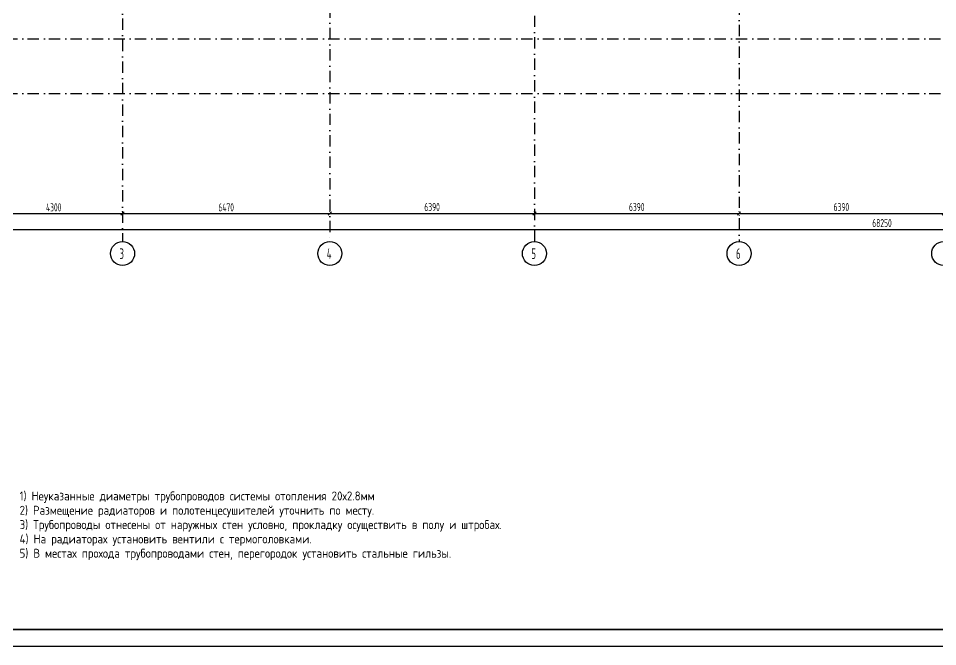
# Model space of a CAD drawing. Extents: x -1560602 to 321118, y -2308202 to -430103.
# Drawn here: x -1544569 to -1515866, y -2308202 to -2288578 of the extents above; entities that cross this region are included whole.
import ezdxf

# ---------------------------------------------------------------- set-up
doc = ezdxf.new("R2010")
doc.units = 0
doc.header["$MEASUREMENT"] = 0
doc.header["$PDSIZE"] = -5
doc.linetypes.add('Dot & Dashed', pattern=[670.277762, 352.777767, -176.388884, 0, -141.111112])
doc.linetypes.add('Штрихпунктирная', pattern=[0.670278, 0.352778, -0.176389, 0, -0.141111])
doc.layers.get('0').update_dxf_attribs({"color": 255, "linetype": 'CONTINUOUS'})
doc.layers.get('Defpoints').update_dxf_attribs({"linetype": 'CONTINUOUS'})
doc.layers.add('Оси', color=253, linetype='Dot & Dashed')
doc.layers.add('РАЗМЕРЫ', color=255, linetype='CONTINUOUS')
doc.styles.add('GOST 2.304', font='CS_Gost2304.shx', dxfattribs={"width": 0.7})
doc.styles.get("Standard").update_dxf_attribs({"font": 'spds.shx', "width": 0.7, "height": 250})
doc.styles.add('СГЕНЕРИР_СТИЛЬ_1', font='')
doc.styles.get('СГЕНЕРИР_СТИЛЬ_1').set_extended_font_data('GOST_type_A')
doc.dimstyles.new('SPDS', dxfattribs={"dimscale": 100, "dimtxt": 2.5, "dimasz": 1, "dimexe": 0.75, "dimexo": 0.625, "dimtad": 1, "dimdec": 0, "dimtxsty": 'GOST 2.304', "dimblk": 'OBLIQUE', "dimcen": 2.5, "dimdle": 1, "dimadec": 0, "dimazin": 2, "dimtfac": 0.75, "dimtdec": 0, "dimtmove": 0, "dimatfit": 0, "dimfxl": 1, "dimtolj": 1, "dimarcsym": 1})

# ---------------------------------------------------------------- blocks, each defined once
blk = doc.blocks.new('ARROWHEAD_6')
at = {"color": 0, "linetype": 'Continuous', "lineweight": 0}
for p, q in [((0, 0), (-1, 0)), ((-0.5, -0.5), (0.5, 0.5))]:
    blk.add_line(p, q, dxfattribs=at)
blk = doc.blocks.new('_Oblique')
at = {"color": 0, "linetype": 'ByBlock', "lineweight": -2}
blk.add_line((-0.5, -0.5), (0.5, 0.5), dxfattribs=at)
blk = doc.blocks.new('*D197')
at = {"layer": 'Defpoints', "color": 0, "transparency": 16777216}
for p in [(-1545616, -2294674), (-1541316, -2294674), (-1541316, -2294674)]:
    blk.add_point(p, dxfattribs=at)
at = {"layer": 'РАЗМЕРЫ', "color": 0, "lineweight": -2, "transparency": 16777216}
for p, q in [((-1545716, -2294674), (-1541216, -2294674)), ((-1545616, -2294612), (-1545616, -2294599)), ((-1541316, -2294737), (-1541316, -2294749))]:
    blk.add_line(p, q, dxfattribs=at)
at = {"layer": 'РАЗМЕРЫ', "color": 0, "lineweight": -2, "transparency": 16777216, "xscale": 100, "yscale": 100, "zscale": 100, "rotation": 180}
blk.add_blockref('_Oblique', (-1545616, -2294674), dxfattribs=at)
at = {"layer": 'РАЗМЕРЫ', "color": 0, "lineweight": -2, "transparency": 16777216, "xscale": 100, "yscale": 100, "zscale": 100}
blk.add_blockref('_Oblique', (-1541316, -2294674), dxfattribs=at)
at = {"layer": 'РАЗМЕРЫ', "color": 0, "transparency": 16777216, "insert": (-1543466, -2294482), "char_height": 250, "attachment_point": 5}
blk.add_mtext('\\A1;4300', dxfattribs=at)
blk = doc.blocks.new('*D198')
at = {"layer": 'Defpoints', "color": 0, "transparency": 16777216}
for p in [(-1541316, -2294674), (-1534846, -2294674), (-1534846, -2294674)]:
    blk.add_point(p, dxfattribs=at)
at = {"layer": 'РАЗМЕРЫ', "color": 0, "lineweight": -2, "transparency": 16777216}
for p, q in [((-1541416, -2294674), (-1534746, -2294674)), ((-1541316, -2294612), (-1541316, -2294599)), ((-1534846, -2294612), (-1534846, -2294599))]:
    blk.add_line(p, q, dxfattribs=at)
at = {"layer": 'РАЗМЕРЫ', "color": 0, "lineweight": -2, "transparency": 16777216, "xscale": 100, "yscale": 100, "zscale": 100, "rotation": 180}
blk.add_blockref('_Oblique', (-1541316, -2294674), dxfattribs=at)
at = {"layer": 'РАЗМЕРЫ', "color": 0, "lineweight": -2, "transparency": 16777216, "xscale": 100, "yscale": 100, "zscale": 100}
blk.add_blockref('_Oblique', (-1534846, -2294674), dxfattribs=at)
at = {"layer": 'РАЗМЕРЫ', "color": 0, "transparency": 16777216, "insert": (-1538081, -2294480), "char_height": 250, "attachment_point": 5}
blk.add_mtext('\\A1;6470', dxfattribs=at)
blk = doc.blocks.new('*D199')
at = {"layer": 'Defpoints', "color": 0, "transparency": 16777216}
for p in [(-1534846, -2294674), (-1528456, -2294674), (-1528456, -2294674)]:
    blk.add_point(p, dxfattribs=at)
at = {"layer": 'РАЗМЕРЫ', "color": 0, "lineweight": -2, "transparency": 16777216}
for p, q in [((-1534946, -2294674), (-1528356, -2294674)), ((-1534846, -2294612), (-1534846, -2294599)), ((-1528456, -2294737), (-1528456, -2294749))]:
    blk.add_line(p, q, dxfattribs=at)
at = {"layer": 'РАЗМЕРЫ', "color": 0, "lineweight": -2, "transparency": 16777216, "xscale": 100, "yscale": 100, "zscale": 100, "rotation": 180}
blk.add_blockref('_Oblique', (-1534846, -2294674), dxfattribs=at)
at = {"layer": 'РАЗМЕРЫ', "color": 0, "lineweight": -2, "transparency": 16777216, "xscale": 100, "yscale": 100, "zscale": 100}
blk.add_blockref('_Oblique', (-1528456, -2294674), dxfattribs=at)
at = {"layer": 'РАЗМЕРЫ', "color": 0, "transparency": 16777216, "insert": (-1531651, -2294472), "char_height": 250, "attachment_point": 5}
blk.add_mtext('\\A1;6390', dxfattribs=at)
blk = doc.blocks.new('*D200')
at = {"layer": 'Defpoints', "color": 0, "transparency": 16777216}
for p in [(-1528456, -2294674), (-1522066, -2294674), (-1522066, -2294674)]:
    blk.add_point(p, dxfattribs=at)
at = {"layer": 'РАЗМЕРЫ', "color": 0, "lineweight": -2, "transparency": 16777216}
for p, q in [((-1528556, -2294674), (-1521966, -2294674)), ((-1528456, -2294612), (-1528456, -2294599)), ((-1522066, -2294612), (-1522066, -2294599))]:
    blk.add_line(p, q, dxfattribs=at)
at = {"layer": 'РАЗМЕРЫ', "color": 0, "lineweight": -2, "transparency": 16777216, "xscale": 100, "yscale": 100, "zscale": 100, "rotation": 180}
blk.add_blockref('_Oblique', (-1528456, -2294674), dxfattribs=at)
at = {"layer": 'РАЗМЕРЫ', "color": 0, "lineweight": -2, "transparency": 16777216, "xscale": 100, "yscale": 100, "zscale": 100}
blk.add_blockref('_Oblique', (-1522066, -2294674), dxfattribs=at)
at = {"layer": 'РАЗМЕРЫ', "color": 0, "transparency": 16777216, "insert": (-1525261, -2294472), "char_height": 250, "attachment_point": 5}
blk.add_mtext('\\A1;6390', dxfattribs=at)
blk = doc.blocks.new('*D201')
at = {"layer": 'Defpoints', "color": 0, "transparency": 16777216}
for p in [(-1522066, -2294674), (-1515676, -2294674), (-1515676, -2294674)]:
    blk.add_point(p, dxfattribs=at)
at = {"layer": 'РАЗМЕРЫ', "color": 0, "lineweight": -2, "transparency": 16777216}
for p, q in [((-1522166, -2294674), (-1515576, -2294674)), ((-1522066, -2294737), (-1522066, -2294749)), ((-1515676, -2294612), (-1515676, -2294599))]:
    blk.add_line(p, q, dxfattribs=at)
at = {"layer": 'РАЗМЕРЫ', "color": 0, "lineweight": -2, "transparency": 16777216, "xscale": 100, "yscale": 100, "zscale": 100, "rotation": 180}
blk.add_blockref('_Oblique', (-1522066, -2294674), dxfattribs=at)
at = {"layer": 'РАЗМЕРЫ', "color": 0, "lineweight": -2, "transparency": 16777216, "xscale": 100, "yscale": 100, "zscale": 100}
blk.add_blockref('_Oblique', (-1515676, -2294674), dxfattribs=at)
at = {"layer": 'РАЗМЕРЫ', "color": 0, "transparency": 16777216, "insert": (-1518871, -2294472), "char_height": 250, "attachment_point": 5}
blk.add_mtext('\\A1;6390', dxfattribs=at)
blk = doc.blocks.new('*D214')
at = {"layer": 'Defpoints', "color": 0, "transparency": 16777216}
for p in [(-1551726, -2295174), (-1483476, -2295174), (-1483476, -2295174)]:
    blk.add_point(p, dxfattribs=at)
at = {"layer": 'РАЗМЕРЫ', "color": 0, "lineweight": -2, "transparency": 16777216}
for p, q in [((-1551726, -2295111), (-1551726, -2295099)), ((-1483476, -2295111), (-1483476, -2295099)), ((-1551826, -2295174), (-1483376, -2295174))]:
    blk.add_line(p, q, dxfattribs=at)
at = {"layer": 'РАЗМЕРЫ', "color": 0, "lineweight": -2, "transparency": 16777216, "xscale": 100, "yscale": 100, "zscale": 100, "rotation": 180}
blk.add_blockref('_Oblique', (-1551726, -2295174), dxfattribs=at)
at = {"layer": 'РАЗМЕРЫ', "color": 0, "lineweight": -2, "transparency": 16777216, "xscale": 100, "yscale": 100, "zscale": 100}
blk.add_blockref('_Oblique', (-1483476, -2295174), dxfattribs=at)
at = {"layer": 'РАЗМЕРЫ', "color": 0, "transparency": 16777216, "insert": (-1517601, -2294972), "char_height": 250, "attachment_point": 5}
blk.add_mtext('\\A1;68250', dxfattribs=at)

msp = doc.modelspace()

# ---------------------------------------------------------------- linework, layer by layer
at = {"color": 0, "lineweight": 35, "ltscale": 100}
msp.add_line((-1477001.6, -2307671.1), (-1558501.6, -2307671.1), dxfattribs=at)
at = {"layer": 'Defpoints', "color": 0, "linetype": 'Continuous', "ltscale": 100}
msp.add_line((-1476440.2, -2308202.4), (-1560601.6, -2308202.4), dxfattribs=at)
at = {"layer": 'Оси', "color": 0, "linetype": 'Штрихпунктирная', "lineweight": -3, "ltscale": 1000}
for p, q in [((-1522065.7, -2269343.9), (-1522065.7, -2295548.9)), ((-1528455.7, -2270393.9), (-1528455.7, -2295548.9)), ((-1534845.7, -2271443.9), (-1534845.7, -2295548.9)), ((-1541315.7, -2272493.9), (-1541315.7, -2295548.9)), ((-1556351.1, -2289213.9), (-1478850.7, -2289213.9)), ((-1556351.1, -2290923.9), (-1478850.7, -2290923.9))]:
    msp.add_line(p, q, dxfattribs=at)
at = {"layer": 'Оси', "color": 0, "linetype": 'Continuous'}
for p, q in [((-1545615.6, -2294674.4), (-1541315.9, -2294674.4)), ((-1541315.6, -2294674.4), (-1534845.9, -2294674.4)), ((-1534845.6, -2294674.4), (-1528455.9, -2294674.4)), ((-1528455.6, -2294674.4), (-1522065.9, -2294674.4)), ((-1522065.6, -2294674.4), (-1515675.9, -2294674.4)), ((-1551725.6, -2295173.9), (-1483475.9, -2295173.9))]:
    msp.add_line(p, q, dxfattribs=at)
at = {"layer": 'Оси', "color": 0, "linetype": 'Continuous', "ltscale": 100}
for centre in [(-1541315.7, -2295923.9), (-1534845.7, -2295923.9), (-1528455.7, -2295923.9), (-1522065.7, -2295923.9), (-1515675.7, -2295923.9)]:
    msp.add_circle(centre, 375, dxfattribs=at)

# ---------------------------------------------------------------- block references
at = {"layer": 'Оси', "color": 0, "xscale": 0.1425, "yscale": 0.1425, "zscale": 0.1425}
for p in [(-1534845.7, -2294674.4), (-1528455.7, -2294674.4), (-1522065.7, -2294674.4)]:
    msp.add_blockref('ARROWHEAD_6', p, dxfattribs=at)
at = {"layer": 'Оси', "color": 0, "xscale": 0.1425, "yscale": 0.1425, "zscale": 0.1425, "rotation": 180}
for p in [(-1534845.7, -2294674.4), (-1528455.7, -2294674.4), (-1522065.7, -2294674.4)]:
    msp.add_blockref('ARROWHEAD_6', p, dxfattribs=at)

# ---------------------------------------------------------------- texts
at = {"color": 0, "lineweight": -3, "insert": (-1544531.3, -2303356.2), "char_height": 279.329, "width": 25418.482, "attachment_point": 1, "line_spacing_factor": 0.961203}
msp.add_mtext('{\\W1.1;1) Неуказанные диаметры трубопроводов системы отопления 20х2.8мм\\P2) Размещение радиаторов и полотенцесушителей уточнить по месту.\\P3) Трубопроводы отнесены от наружных стен условно, прокладку осуществить в полу и штробах.\\P4) На радиаторах установить вентили с термоголовками.\\P5) В местах прохода трубопроводами стен, перегородок установить стальные гильзы.}', dxfattribs=at)
at = {"layer": 'Оси', "color": 0, "linetype": 'Continuous', "width": 0.7}
for s, p in [('3', (-1541409.4, -2296091.3)), ('4', (-1534939.4, -2296091.3)), ('5', (-1528549.4, -2296091.3)), ('6', (-1522159.4, -2296091.3))]:
    msp.add_text(s, height=330, dxfattribs=at).set_placement(p)
at = {"layer": 'Оси', "color": 0, "ltscale": 100, "char_height": 0.23, "attachment_point": 5, "style": 'СГЕНЕРИР_СТИЛЬ_1'}
for s, insert in [('\\A1;4300000', (-1543465.7, -2294674.2)), ('\\A1;6470000', (-1538080.7, -2294674.2)), ('\\A1;6390000', (-1531650.7, -2294674.2)), ('\\A1;6390000', (-1525260.7, -2294674.2)), ('\\A1;6390000', (-1518870.7, -2294674.2)), ('\\A1;68250000', (-1517600.7, -2295173.7))]:
    msp.add_mtext(s, dxfattribs=dict(at, insert=insert))

# ---------------------------------------------------------------- dimensions: what is measured, and where the dimension line sits
at = {"layer": 'РАЗМЕРЫ', "color": 0}
for base, p1, p2, picture, middle in [((-1541315.7, -2294674.4), (-1545615.7, -2294674.4), (-1541315.7, -2294674.4), '*D197', (-1543465.7, -2294481.7)), ((-1534845.7, -2294674.4), (-1541315.7, -2294674.4), (-1534845.7, -2294674.4), '*D198', (-1538080.7, -2294479.7)), ((-1528455.7, -2294674.4), (-1534845.7, -2294674.4), (-1528455.7, -2294674.2), '*D199', (-1531650.7, -2294472.4)), ((-1522065.7, -2294674.4), (-1528455.7, -2294674.4), (-1522065.7, -2294674.4), '*D200', (-1525260.7, -2294472.4)), ((-1515675.7, -2294674.4), (-1522065.7, -2294674.2), (-1515675.7, -2294674.4), '*D201', (-1518870.7, -2294472.4)), ((-1483475.9, -2295173.9), (-1551725.7, -2295173.9), (-1483475.9, -2295173.9), '*D214', (-1517600.8, -2294971.5))]:
    dim = msp.add_linear_dim(base=base, p1=p1, p2=p2, dimstyle='SPDS', override={"dimscale": 100, "dimlfac": 1, "dimtxsty": 'Standard', "dimtolj": 1}, dxfattribs=at)
    dim.commit()
    dim.dimension.update_dxf_attribs({"geometry": picture, "text_midpoint": middle})

doc.saveas('drawing.dxf')
